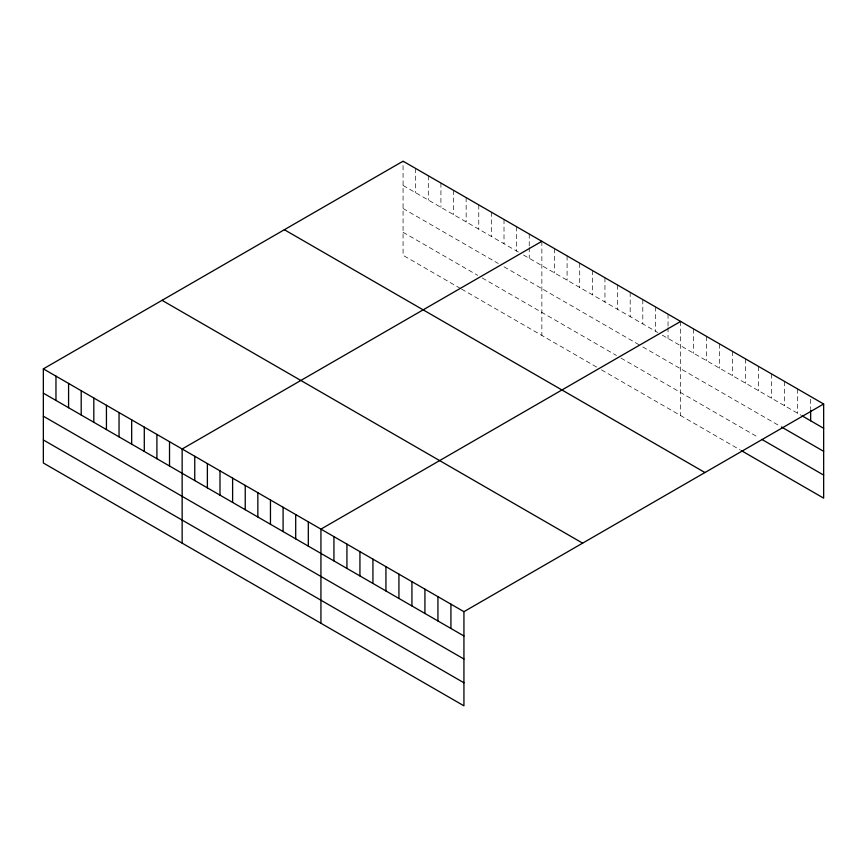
<?xml version="1.0" encoding="UTF-8"?>
<svg xmlns="http://www.w3.org/2000/svg" width="867" height="867" viewBox="0 0 867 867"><rect width="100%" height="100%" fill="white"/><g stroke="black" fill="none" stroke-linecap="round" stroke-linejoin="round"><path stroke-width="0.65" stroke-dasharray="4.33 3.25" d="M403.068 185.473L518.921 252.362M523.505 255.006L657.706 332.484M662.301 335.139L800.902 415.152M403.068 208.524L498.276 263.481M504.009 266.798L640.507 345.608M642.805 346.93L780.322 426.326M403.068 232.269L477.63 275.316M482.215 277.96L616.415 355.448M621.01 358.093L758.647 437.564M460.42 288.429L403.068 255.321L403.068 161.186M461.569 289.09L596.919 367.229M601.503 369.884L740.234 449.973M810.645 399.199L810.645 408.639M797.651 388.99L797.651 413.277M784.646 381.491L784.646 405.778M771.652 373.98L771.652 398.267M758.647 366.481L758.647 390.768M745.653 358.971L745.653 383.257M732.648 351.46L732.648 375.758M719.653 343.961L719.653 368.247M706.648 336.45L706.648 360.748M693.654 328.951L693.654 353.237M680.649 321.44L680.649 415.575M668.034 314.157L668.034 326.306M668.034 327.65L668.034 338.444M655.419 306.875L655.419 331.161M642.805 299.592L642.805 323.879M630.179 292.309L630.179 316.596M617.564 285.026L617.564 309.313M604.949 277.733L604.949 302.019M592.334 270.45L592.334 294.737M579.709 263.167L579.709 287.454M567.094 255.884L567.094 280.171M554.479 248.601L554.479 272.888M541.864 241.308L541.864 335.442M529.238 234.025L529.238 246.174M529.238 247.518L529.238 258.312M516.624 226.742L516.624 251.029M504.009 219.459L504.009 243.746M491.394 212.177L491.394 236.463M478.768 204.894L478.768 229.181M466.153 197.6L466.153 221.898M453.539 190.317L453.539 214.604M440.924 183.035L440.924 207.321M428.298 175.752L428.298 200.039M415.683 168.469L415.683 192.756"/><path stroke-width="1.3" d="M43.35 368.865L463.932 611.679L463.932 705.814L43.35 463L43.35 368.865L403.068 161.186L823.65 404L823.65 498.135L741.318 450.602M541.864 241.308L182.146 448.998L182.146 543.132M680.649 321.44L320.931 529.13L320.931 623.254M463.932 611.679L823.65 404M801.986 415.781L823.65 428.287M781.405 426.943L823.65 451.339M761.898 439.439L823.65 475.083M284.365 229.722L704.947 472.537M162.053 300.329L582.635 543.154M43.35 393.152L463.932 635.977M43.35 416.203L463.932 659.018M43.35 439.948L463.932 682.773M810.645 409.993L810.645 420.788M450.927 604.18L450.927 628.467M437.933 596.669L437.933 620.967M424.928 589.17L424.928 613.457M411.933 581.659L411.933 605.946M398.928 574.16L398.928 598.447M385.934 566.65L385.934 590.936M372.929 559.15L372.929 583.437M359.935 551.64L359.935 575.926M346.93 544.14L346.93 568.427M333.936 536.63L333.936 560.916M308.316 521.836L308.316 546.134M295.701 514.554L295.701 538.841M283.086 507.271L283.086 531.558M270.461 499.988L270.461 524.275M257.846 492.705L257.846 516.992M245.231 485.422L245.231 509.709M232.616 478.129L232.616 502.427M219.99 470.846L219.99 495.133M207.376 463.563L207.376 487.85M194.761 456.28L194.761 480.567M169.52 441.715L169.52 466.002M156.905 434.421L156.905 458.719M144.29 427.138L144.29 451.425M131.676 419.856L131.676 444.142M119.05 412.573L119.05 436.86M106.435 405.29L106.435 429.577M93.82 398.007L93.82 422.294M81.205 390.714L81.205 415.011M68.58 383.431L68.58 407.718M55.965 376.148L55.965 400.435"/></g></svg>
